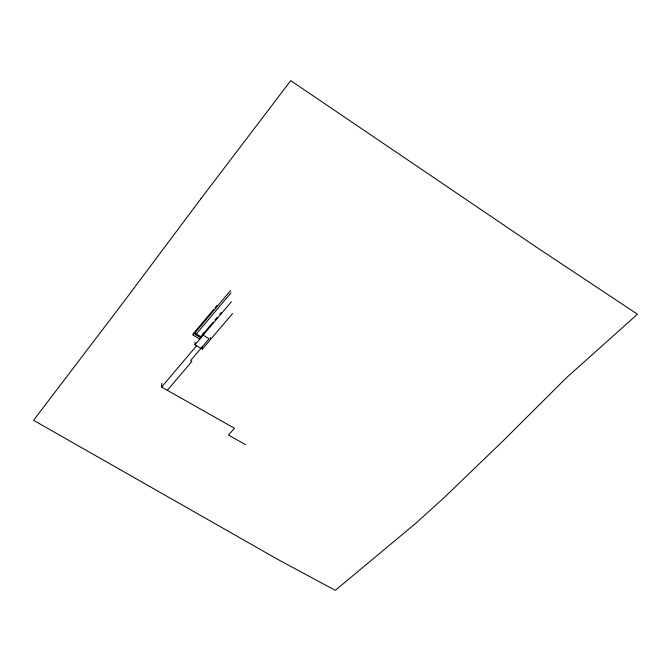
<?xml version="1.0" encoding="UTF-8"?>
<svg xmlns="http://www.w3.org/2000/svg" width="671" height="671" viewBox="0 0 671 671"><rect width="100%" height="100%" fill="white"/><g stroke="black" fill="none" stroke-linecap="round" stroke-linejoin="round"><path stroke-width="1.01" d="M213.135 322.122L200.881 336.624L200.889 337.823L195.697 334.745L195.706 333.554M232.585 313.525L202.332 349.121L194.993 344.802L195.001 342.059M199.799 339.107L193.072 335.123L193.08 333.923L213.781 309.281M245.611 444.697L228.459 435.06L234.506 428.316L161.602 387.075L161.761 383.309M215.123 307.695L217.119 305.305M193.072 335.123L230.522 290.56M195.697 334.745L230.983 292.808M215.131 319.748L217.127 317.383M219.794 314.229L221.128 312.652M194.993 344.802L231.386 301.724M161.602 387.075L196.578 345.733M167.322 390.312L191.839 361.459L190.514 360.688L209.151 338.729L203.137 335.156M196.561 334.066L200.881 336.632M210.459 337.706L210.484 339.526M203.128 332.891L203.137 333.957M202.315 346.379L202.332 349.121M200.847 198.826L124.194 301.237L33.55 420.314L277.995 559.53L335.315 590.346L415.961 523.145L444.722 497.052L504.122 439.866L566.257 377.949L637.45 314.204L537.614 247.968L290.744 80.654L200.847 198.826"/></g></svg>
